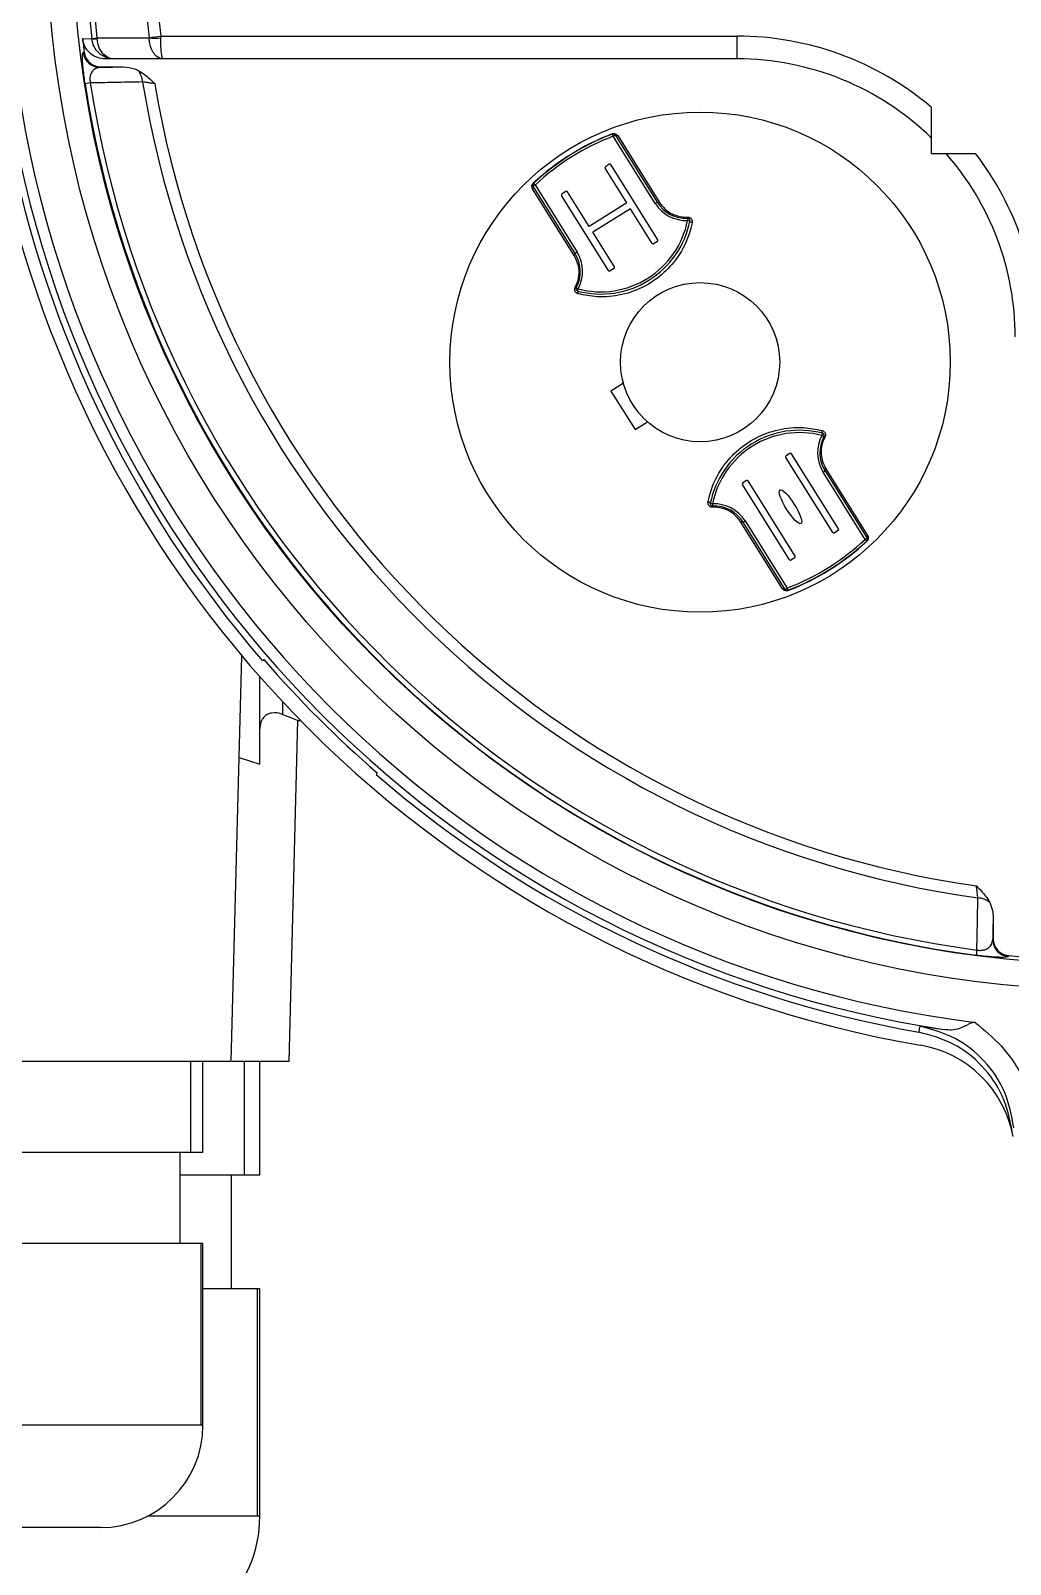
# Model space of a CAD drawing. Header units: millimetres. Extents: x 6533 to 7793, y 6972 to 7863.
# Drawn here: x 6896.3 to 6982.5, y 7107.1 to 7242.1 of the extents above; entities that cross this region are included whole.
import ezdxf

# ---------------------------------------------------------------- set-up
doc = ezdxf.new("R2010")
doc.units = ezdxf.units.MM

msp = doc.modelspace()

# ---------------------------------------------------------------- linework, layer by layer
at = {"color": 7, "linetype": 'Continuous', "lineweight": 25}
for p, q in [((6900.88, 7241.36), (6901.685, 7241.358)), ((6901.683, 7241.376), (6902.145, 7241.427)), ((6901.685, 7241.358), (6901.683, 7241.376)), ((6902.145, 7241.427), (6902.151, 7241.358)), ((6906.728, 7241.46), (6907.753, 7241.579)), ((6906.731, 7241.419), (6906.728, 7241.46)), ((6907.753, 7241.579), (6958.445, 7241.579)), ((6907.753, 7241.579), (6907.756, 7241.419)), ((6958.445, 7239.579), (6958.445, 7241.579)), ((6903.659, 7239.579), (6902.871, 7239.579)), ((6907.954, 7239.579), (6903.659, 7239.579)), ((6958.445, 7239.579), (6907.954, 7239.579)), ((6902.507, 7238.869), (6904.451, 7238.869)), ((6901.562, 7237.463), (6901.102, 7237.392)), ((6975.526, 7235.328), (6975.526, 7231.242)), ((6947.477, 7232.963), (6947.468, 7232.986)), ((6947.548, 7232.777), (6947.477, 7232.963)), ((6947.548, 7232.777), (6947.718, 7232.883)), ((6951.245, 7226.861), (6947.548, 7232.777)), ((6947.718, 7232.883), (6951.415, 7226.967)), ((6947.947, 7232.826), (6951.613, 7226.958)), ((6975.526, 7231.242), (6979.427, 7231.242)), ((6948.741, 7226.905), (6946.833, 7229.958)), ((6947.204, 7230.308), (6946.865, 7230.096)), ((6951.476, 7223.661), (6947.342, 7230.276)), ((6944.127, 7222.28), (6940.46, 7228.148)), ((6940.679, 7228.484), (6940.51, 7228.378)), ((6944.206, 7222.462), (6940.51, 7228.378)), ((6940.543, 7228.631), (6940.526, 7228.648)), ((6940.679, 7228.484), (6940.543, 7228.631)), ((6940.679, 7228.484), (6944.376, 7222.568)), ((6947.15, 7220.959), (6943.017, 7227.573)), ((6943.388, 7227.923), (6943.049, 7227.711)), ((6945.434, 7224.838), (6943.526, 7227.891)), ((6948.741, 7226.905), (6945.434, 7224.838)), ((6951.415, 7226.967), (6951.245, 7226.861)), ((6949.059, 7226.396), (6945.752, 7224.329)), ((6950.967, 7223.343), (6949.059, 7226.396)), ((6954.091, 7225.559), (6954.1, 7225.36)), ((6947.659, 7221.276), (6945.752, 7224.329)), ((6954.296, 7225.32), (6954.1, 7225.36)), ((6951.444, 7223.523), (6951.104, 7223.311)), ((6944.376, 7222.568), (6944.206, 7222.462)), ((6947.627, 7221.139), (6947.288, 7220.927)), ((6944.298, 7219.44), (6944.473, 7219.344)), ((6944.423, 7219.151), (6944.473, 7219.344)), ((6948.446, 7211.038), (6947.351, 7210.353)), ((6947.351, 7210.353), (6949.471, 7206.961)), ((6949.471, 7206.961), (6950.566, 7207.646)), ((6965.917, 7206.449), (6965.968, 7206.642)), ((6965.917, 7206.449), (6966.093, 7206.353)), ((6966.864, 7197.902), (6962.731, 7204.516)), ((6963.102, 7204.866), (6962.763, 7204.654)), ((6967.373, 7198.22), (6963.24, 7204.834)), ((6959.286, 7202.482), (6958.946, 7202.27)), ((6966.014, 7203.225), (6966.184, 7203.331)), ((6969.711, 7197.309), (6966.014, 7203.225)), ((6966.184, 7203.331), (6969.881, 7197.415)), ((6966.263, 7203.513), (6969.93, 7197.645)), ((6963.048, 7195.517), (6958.915, 7202.132)), ((6963.557, 7195.835), (6959.424, 7202.45)), ((6956.29, 7200.433), (6956.094, 7200.473)), ((6956.29, 7200.433), (6956.299, 7200.234)), ((6962.443, 7192.967), (6958.777, 7198.835)), ((6958.976, 7198.826), (6959.145, 7198.932)), ((6962.672, 7192.91), (6958.976, 7198.826)), ((6959.145, 7198.932), (6962.842, 7193.016)), ((6967.341, 7198.082), (6967.002, 7197.87)), ((6969.881, 7197.415), (6969.711, 7197.309)), ((6969.847, 7197.162), (6969.711, 7197.309)), ((6969.864, 7197.145), (6969.847, 7197.162)), ((6963.525, 7195.697), (6963.186, 7195.485)), ((6962.672, 7192.91), (6962.842, 7193.016)), ((6962.914, 7192.83), (6962.842, 7193.016)), ((6962.922, 7192.807), (6962.914, 7192.83)), ((6913.961, 7151.369), (6914.896, 7187.053)), ((6916.832, 7186.726), (6916.72, 7186.615)), ((6916.469, 7177.534), (6916.469, 7185.225)), ((6918.469, 7183.024), (6918.469, 7181.913)), ((6919.039, 7151.369), (6919.824, 7181.379)), ((6919.798, 7181.369), (6920.055, 7181.369)), ((6914.662, 7178.119), (6916.469, 7177.534)), ((6926.715, 7176.62), (6926.827, 7176.731)), ((6980.969, 7164.053), (6980.969, 7162.183)), ((6979.541, 7161.179), (6979.48, 7160.717)), ((6974.561, 7154.466), (6976.656, 7154.174)), ((6910.396, 7151.369), (6892.543, 7151.369)), ((6910.396, 7151.369), (6910.381, 7151.369)), ((6910.396, 7143.369), (6910.396, 7151.369)), ((6911.469, 7151.369), (6910.396, 7151.369)), ((6913.961, 7151.369), (6911.469, 7151.369)), ((6911.469, 7143.369), (6911.469, 7151.369)), ((6915.128, 7151.369), (6914.034, 7151.369)), ((6915.128, 7141.369), (6915.128, 7151.369)), ((6916.469, 7151.369), (6915.128, 7151.369)), ((6919.039, 7151.369), (6916.469, 7151.369)), ((6916.469, 7141.369), (6916.469, 7151.369)), ((6910.396, 7143.369), (6892.543, 7143.369)), ((6909.469, 7135.369), (6909.469, 7143.369)), ((6911.469, 7143.369), (6910.396, 7143.369)), ((6915.128, 7141.369), (6909.469, 7141.369)), ((6913.969, 7131.369), (6913.969, 7141.369)), ((6916.469, 7141.369), (6915.128, 7141.369)), ((6911.305, 7135.369), (6891.633, 7135.369)), ((6911.305, 7119.369), (6911.305, 7135.369)), ((6911.469, 7135.369), (6911.305, 7135.369)), ((6911.469, 7119.369), (6911.469, 7135.369)), ((6916.265, 7131.369), (6911.469, 7131.369)), ((6916.265, 7111.369), (6916.265, 7131.369)), ((6916.469, 7131.369), (6916.265, 7131.369)), ((6916.469, 7111.369), (6916.469, 7131.369)), ((6901.469, 7119.369), (6891.633, 7119.369)), ((6911.305, 7119.369), (6901.469, 7119.369)), ((6911.469, 7119.369), (6911.305, 7119.369)), ((6916.265, 7111.369), (6906.592, 7111.369)), ((6916.469, 7111.369), (6916.265, 7111.369)), ((6902.469, 7110.369), (6891.469, 7110.369))]:
    msp.add_line(p, q, dxfattribs=at)
at = {"color": 7, "linetype": 'Continuous', "lineweight": 25, "flags": 128}
for points in [[(6902.145, 7241.427), (6905.056, 7241.422), (6906.731, 7241.419)], [(6900.924, 7240.151), (6900.976, 7240.17), (6901.018, 7240.184)], [(6902.41, 7238.836), (6903.553, 7238.854), (6904.451, 7238.869)], [(6902.507, 7238.869), (6902.453, 7238.85), (6902.41, 7238.836)], [(6951.613, 7226.958), (6951.582, 7226.945), (6951.551, 7226.935), (6951.521, 7226.93), (6951.493, 7226.929), (6951.467, 7226.932), (6951.445, 7226.94), (6951.428, 7226.952), (6951.415, 7226.967)], [(6954.498, 7225.181), (6954.456, 7225.189), (6954.416, 7225.201), (6954.38, 7225.216), (6954.348, 7225.235), (6954.323, 7225.256), (6954.306, 7225.277), (6954.296, 7225.299), (6954.296, 7225.32)], [(6944.206, 7222.462), (6944.214, 7222.444), (6944.217, 7222.423), (6944.214, 7222.4), (6944.206, 7222.376), (6944.192, 7222.351), (6944.175, 7222.326), (6944.152, 7222.302), (6944.127, 7222.28)], [(6944.46, 7218.908), (6944.471, 7218.949), (6944.477, 7218.99), (6944.479, 7219.03), (6944.477, 7219.067), (6944.469, 7219.098), (6944.457, 7219.123), (6944.441, 7219.141), (6944.423, 7219.151)], [(6965.968, 7206.642), (6965.949, 7206.652), (6965.933, 7206.67), (6965.921, 7206.695), (6965.914, 7206.726), (6965.911, 7206.763), (6965.913, 7206.803), (6965.919, 7206.844), (6965.931, 7206.885)], [(6966.184, 7203.331), (6966.176, 7203.349), (6966.174, 7203.37), (6966.176, 7203.393), (6966.184, 7203.417), (6966.198, 7203.442), (6966.216, 7203.467), (6966.238, 7203.491), (6966.263, 7203.513)], [(6956.094, 7200.473), (6956.094, 7200.494), (6956.085, 7200.516), (6956.067, 7200.537), (6956.042, 7200.558), (6956.01, 7200.576), (6955.974, 7200.592), (6955.934, 7200.604), (6955.892, 7200.612)], [(6958.777, 7198.835), (6958.808, 7198.848), (6958.839, 7198.858), (6958.869, 7198.863), (6958.897, 7198.864), (6958.923, 7198.861), (6958.945, 7198.853), (6958.963, 7198.841), (6958.976, 7198.826)], [(6979.541, 7161.179), (6979.586, 7163.747), (6979.622, 7165.765)], [(6980.969, 7164.053), (6980.951, 7162.953), (6980.937, 7162.088)], [(6980.937, 7162.088), (6980.955, 7162.141), (6980.969, 7162.183)], [(6982.318, 7160.689), (6982.3, 7160.638), (6982.286, 7160.598)]]:
    msp.add_lwpolyline(points, dxfattribs=at)
at = {"color": 7, "linetype": 'Continuous', "lineweight": 25}
for centre, radius in [((6991.469, 7251.369), 93.74), ((6991.469, 7251.369), 91.48), ((6955.195, 7212.896), 22), ((6955.195, 7212.896), 7)]:
    msp.add_circle(centre, radius, dxfattribs=at)
for centre, radius, start, end in [((6991.469, 7251.369), 90.341, 353.64897, 186.35103), ((6991.469, 7251.369), 89.875, 353.64897, 186.35103), ((6991.469, 7251.369), 85.319, 353.33017, 186.66983), ((6991.469, 7251.369), 84.287, 353.33017, 186.66983), ((6991.469, 7251.369), 91.14, 186.30494, 187.04926), ((6901.918, 7243.184), 1.841, 262.72931, 277.27069), ((6907.244, 7255.742), 14.333, 267.94984, 272.05016), ((6958.445, 7215.116), 26.464, 49.79823, 90), ((6991.469, 7251.369), 97.319, 187.12436, 262.87564), ((6902.412, 7240.336), 1.5, 187.07071, 269.91274), ((6958.445, 7215.116), 24.464, 45.7131, 90), ((6904.402, 7237.443), 1.764, 3.33539, 39.69868), ((6991.469, 7251.369), 98.317, 188.66592, 261.33409), ((6991.469, 7251.369), 91.441, 188.79238, 262.46584), ((6991.469, 7251.369), 90.976, 188.79238, 262.46584), ((6991.469, 7251.369), 86.42, 189.2043, 262.12076), ((6991.469, 7251.369), 85.387, 189.41913, 261.9387), ((6991.469, 7251.369), 100, 189.72326, 260.27674), ((6991.469, 7251.369), 98.897, 189.91459, 220.90189), ((6955.195, 7212.896), 21.524, 111.039, 132.961), ((6955.195, 7212.896), 21.5, 111.039, 132.961), ((6955.195, 7212.896), 21.3, 111.039, 132.961), ((6947.548, 7232.777), 0.2, 32, 111.039), ((6947.866, 7232.988), 0.182, 215.62254, 296.53626), ((6958.445, 7215.116), 24.464, 0, 41.23805), ((6958.445, 7215.116), 26.464, 0, 37.54402), ((6946.918, 7230.011), 0.1, 122, 212), ((6947.257, 7230.223), 0.1, 32, 122), ((6940.35, 7228.292), 0.182, 307.46374, 28.37746), ((6940.679, 7228.484), 0.2, 132.961, 212), ((6943.102, 7227.626), 0.1, 122, 212), ((6943.441, 7227.838), 0.1, 32, 122), ((6953.959, 7228.557), 3.2, 212, 272.53097), ((6953.959, 7228.557), 3, 212, 272.53097), ((6953.404, 7225.609), 0.689, 355.91037, 3.87572), ((6954.1, 7225.36), 0.2, 348.6906, 92.53097), ((6946.451, 7226.889), 8, 255.3094, 348.6906), ((6946.451, 7226.889), 7.8, 255.3094, 348.6906), ((6951.051, 7223.396), 0.1, 212, 302), ((6951.391, 7223.608), 0.1, 302, 32), ((6941.662, 7220.873), 3, 331.46903, 32), ((6941.662, 7220.873), 3.2, 331.46903, 32), ((6947.235, 7221.012), 0.1, 212, 302), ((6947.575, 7221.223), 0.1, 302, 32), ((6944.555, 7220.079), 0.689, 240.12428, 248.08963), ((6944.473, 7219.344), 0.2, 151.46903, 255.3094), ((6963.939, 7198.904), 8, 75.3094, 168.6906), ((6963.939, 7198.904), 7.8, 75.3094, 168.6906), ((6965.917, 7206.449), 0.2, 331.46903, 75.3094), ((6968.728, 7204.92), 3.2, 151.46903, 212), ((6968.728, 7204.92), 3, 151.46903, 212), ((6965.836, 7205.714), 0.689, 60.12428, 68.08963), ((6962.816, 7204.569), 0.1, 122, 212), ((6963.155, 7204.781), 0.1, 32, 122), ((6959.339, 7202.397), 0.1, 32, 122), ((6958.999, 7202.185), 0.1, 122, 212), ((6956.29, 7200.433), 0.2, 168.6906, 272.53097), ((6956.432, 7197.236), 3.2, 32, 92.53097), ((6956.986, 7200.184), 0.689, 175.91037, 183.87572), ((6956.432, 7197.236), 3, 32, 92.53097), ((6955.195, 7212.896), 21.3, 291.039, 312.961), ((6955.195, 7212.896), 21.5, 291.039, 312.961), ((6955.195, 7212.896), 21.524, 291.039, 312.961), ((6966.949, 7197.955), 0.1, 212, 302), ((6967.288, 7198.167), 0.1, 302, 32), ((6969.711, 7197.309), 0.2, 312.961, 32), ((6970.04, 7197.501), 0.182, 127.46374, 208.37746), ((6963.472, 7195.782), 0.1, 302, 32), ((6963.133, 7195.57), 0.1, 212, 302), ((6962.525, 7192.805), 0.182, 35.62254, 116.53626), ((6962.842, 7193.016), 0.2, 212, 291.039), ((6991.469, 7251.369), 98.739, 220.89535, 229.10465), ((6991.469, 7251.369), 98.897, 229.09811, 260.08541), ((6979.539, 7163.996), 1.772, 50.36479, 87.29394), ((6982.437, 7162.091), 1.5, 180.08872, 264.21159), ((6991.469, 7251.369), 91.14, 264.23712, 265.7792), ((6972.891, 7142.949), 10, 10.43035, 80.27674), ((6902.469, 7119.369), 9, 270, 0), ((6905.219, 7111.369), 11.25, 270, 0)]:
    msp.add_arc(centre, radius, start, end, dxfattribs=at)
msp.add_ellipse((6963.144, 7200.176), major_axis=(0.927, -1.484), ratio=0.2285714, dxfattribs=at)
for points, knots in [([(6902.871, 7239.579), (6902.646, 7239.602), (6902.195, 7239.646), (6901.594, 7239.991), (6901.14, 7240.5), (6900.934, 7240.993), (6900.891, 7241.287), (6900.88, 7241.36)], [0, 0, 0, 0, 0.2312464, 0.4624979, 0.6936037, 0.9244044, 1, 1, 1, 1]), ([(6903.659, 7239.579), (6903.656, 7239.579), (6903.413, 7239.58), (6902.926, 7239.672), (6902.306, 7240.059), (6901.842, 7240.642), (6901.738, 7241.118), (6901.685, 7241.358)], [0, 0, 0, 0, 0.0033242, 0.2530387, 0.5034572, 0.7495242, 1, 1, 1, 1]), ([(6903.659, 7239.579), (6903.657, 7239.579), (6903.471, 7239.58), (6903.099, 7239.672), (6902.625, 7240.059), (6902.271, 7240.642), (6902.191, 7241.118), (6902.151, 7241.358)], [0, 0, 0, 0, 0.0033242, 0.2530387, 0.5034573, 0.7495242, 1, 1, 1, 1]), ([(6907.954, 7239.579), (6907.952, 7239.579), (6907.871, 7239.58), (6907.653, 7239.616), (6907.323, 7239.821), (6907.016, 7240.24), (6906.799, 7240.787), (6906.754, 7241.207), (6906.731, 7241.419)], [0, 0, 0, 0, 0.0032553, 0.1340038, 0.359171, 0.5735793, 0.7849237, 1, 1, 1, 1]), ([(6907.954, 7239.579), (6907.954, 7239.579), (6907.941, 7239.58), (6907.905, 7239.616), (6907.852, 7239.821), (6907.802, 7240.24), (6907.767, 7240.787), (6907.76, 7241.207), (6907.756, 7241.419)], [0, 0, 0, 0, 0.0032553, 0.1340038, 0.359171, 0.5735792, 0.7849237, 1, 1, 1, 1]), ([(6901.102, 7237.392), (6901.072, 7237.602), (6901.008, 7238.035), (6900.941, 7238.616), (6900.895, 7239.121), (6900.865, 7239.626), (6900.866, 7240.051), (6900.904, 7240.117), (6900.924, 7240.151)], [0, 0, 0, 0, 0.12078738, 0.24907618, 0.37314009, 0.50137557, 0.74047216, 1, 1, 1, 1]), ([(6901.018, 7240.184), (6901.054, 7240.019), (6901.1, 7239.807), (6901.289, 7239.473), (6901.546, 7239.182), (6901.996, 7238.92), (6902.336, 7238.886), (6902.507, 7238.869)], [0, 0, 0, 0, 0.2326691, 0.2977546, 0.5306269, 0.7634909, 1, 1, 1, 1]), ([(6902.41, 7238.836), (6902.172, 7238.79), (6901.881, 7238.733), (6901.627, 7238.333), (6901.544, 7238.098), (6901.516, 7237.848), (6901.53, 7237.628), (6901.551, 7237.518), (6901.562, 7237.463)], [0, 0, 0, 0, 0.5640254, 0.6909809, 0.80558, 0.9055196, 0.9523567, 1, 1, 1, 1]), ([(6904.451, 7238.869), (6904.8, 7238.842), (6905.255, 7238.807), (6905.663, 7238.615), (6905.759, 7238.57)], [0, 0, 0, 0, 0.7661428, 1, 1, 1, 1]), ([(6905.759, 7238.57), (6905.955, 7238.453), (6906.323, 7238.234), (6906.798, 7237.82), (6907.087, 7237.54), (6907.232, 7237.397), (6907.233, 7237.395)], [0, 0, 0, 0, 0.3607889, 0.6774436, 0.9958558, 1, 1, 1, 1]), ([(6906.162, 7237.546), (6905.304, 7237.53), (6903.77, 7237.503), (6902.237, 7237.475), (6901.562, 7237.463)], [0, 0, 0, 0, 0.56, 1, 1, 1, 1]), ([(6907.233, 7237.395), (6907.121, 7237.412), (6906.905, 7237.445), (6906.528, 7237.498), (6906.303, 7237.528), (6906.162, 7237.546)], [0, 0, 0, 0, 0.2900635, 0.5536035, 1, 1, 1, 1]), ([(6947.468, 7232.986), (6947.49, 7232.993), (6947.539, 7233.009), (6947.627, 7233.015), (6947.745, 7232.997), (6947.863, 7232.934), (6947.918, 7232.863), (6947.947, 7232.826)], [0, 0, 0, 0, 0.0853698, 0.1907986, 0.3564235, 0.6664713, 1, 1, 1, 1]), ([(6940.46, 7228.148), (6940.431, 7228.211), (6940.387, 7228.307), (6940.408, 7228.463), (6940.451, 7228.557), (6940.489, 7228.612), (6940.518, 7228.64), (6940.526, 7228.648)], [0, 0, 0, 0, 0.4935098, 0.7465115, 0.851032, 0.9564885, 1, 1, 1, 1]), ([(6951.613, 7226.958), (6951.807, 7226.704), (6952.158, 7226.244), (6952.976, 7225.788), (6953.648, 7225.646), (6954.023, 7225.654), (6954.091, 7225.655)], [0, 0, 0, 0, 0.35692605, 0.64558806, 0.93595733, 1, 1, 1, 1]), ([(6954.091, 7225.655), (6954.132, 7225.653), (6954.213, 7225.65), (6954.323, 7225.599), (6954.417, 7225.519), (6954.485, 7225.407), (6954.512, 7225.288), (6954.502, 7225.211), (6954.498, 7225.181)], [0, 0, 0, 0, 0.1540842, 0.3077863, 0.4712038, 0.6571656, 0.8674974, 1, 1, 1, 1]), ([(6954.498, 7225.181), (6954.459, 7225.007), (6954.252, 7224.071), (6953.602, 7222.576), (6952.202, 7220.83), (6950.449, 7219.529), (6948.305, 7218.739), (6946.229, 7218.554), (6945.012, 7218.798), (6944.46, 7218.908)], [0, 0, 0, 0, 0.04393713, 0.23629304, 0.37282189, 0.53572822, 0.69861004, 0.86320068, 1, 1, 1, 1]), ([(6944.212, 7219.482), (6944.243, 7219.542), (6944.415, 7219.876), (6944.581, 7220.542), (6944.53, 7221.478), (6944.27, 7221.994), (6944.127, 7222.28)], [0, 0, 0, 0, 0.06404267, 0.35441194, 0.64307395, 1, 1, 1, 1]), ([(6944.46, 7218.908), (6944.405, 7218.93), (6944.302, 7218.972), (6944.2, 7219.103), (6944.158, 7219.245), (6944.166, 7219.378), (6944.197, 7219.449), (6944.212, 7219.482)], [0, 0, 0, 0, 0.257956, 0.4849143, 0.7035846, 0.8642778, 1, 1, 1, 1]), ([(6955.892, 7200.612), (6955.931, 7200.786), (6956.138, 7201.722), (6956.788, 7203.217), (6958.189, 7204.963), (6959.942, 7206.264), (6962.085, 7207.054), (6964.162, 7207.239), (6965.378, 7206.995), (6965.931, 7206.885)], [0, 0, 0, 0, 0.0439371, 0.236293, 0.3728219, 0.5357282, 0.69861, 0.8632007, 1, 1, 1, 1]), ([(6965.931, 7206.885), (6965.985, 7206.863), (6966.088, 7206.821), (6966.19, 7206.69), (6966.232, 7206.548), (6966.225, 7206.415), (6966.193, 7206.344), (6966.179, 7206.311)], [0, 0, 0, 0, 0.257956, 0.4849143, 0.7035846, 0.8642778, 1, 1, 1, 1]), ([(6966.179, 7206.311), (6966.148, 7206.251), (6965.976, 7205.917), (6965.809, 7205.251), (6965.861, 7204.315), (6966.12, 7203.799), (6966.263, 7203.513)], [0, 0, 0, 0, 0.0640427, 0.3544119, 0.6430739, 1, 1, 1, 1]), ([(6956.299, 7200.138), (6956.258, 7200.14), (6956.177, 7200.143), (6956.067, 7200.194), (6955.974, 7200.273), (6955.906, 7200.386), (6955.878, 7200.505), (6955.888, 7200.582), (6955.892, 7200.612)], [0, 0, 0, 0, 0.1540842, 0.3077863, 0.4712038, 0.6571656, 0.8674974, 1, 1, 1, 1]), ([(6958.777, 7198.835), (6958.583, 7199.089), (6958.232, 7199.549), (6957.414, 7200.005), (6956.742, 7200.147), (6956.367, 7200.139), (6956.299, 7200.138)], [0, 0, 0, 0, 0.3569261, 0.6455881, 0.9359573, 1, 1, 1, 1]), ([(6969.93, 7197.645), (6969.959, 7197.582), (6970.004, 7197.486), (6969.982, 7197.33), (6969.939, 7197.236), (6969.901, 7197.181), (6969.872, 7197.153), (6969.864, 7197.145)], [0, 0, 0, 0, 0.4935098, 0.7465115, 0.851032, 0.9564885, 1, 1, 1, 1]), ([(6962.922, 7192.807), (6962.9, 7192.8), (6962.851, 7192.784), (6962.763, 7192.778), (6962.646, 7192.796), (6962.527, 7192.859), (6962.472, 7192.93), (6962.443, 7192.967)], [0, 0, 0, 0, 0.0853698, 0.1907986, 0.3564235, 0.6664713, 1, 1, 1, 1]), ([(6918.469, 7181.913), (6918.166, 7182.006), (6917.775, 7182.127), (6917.14, 7181.933), (6916.812, 7181.697), (6916.59, 7181.302), (6916.488, 7180.981), (6916.475, 7180.735), (6916.469, 7180.615)], [0, 0, 0, 0, 0.4821275, 0.6208902, 0.808203, 0.87267, 0.937666, 1, 1, 1, 1]), ([(6918.469, 7181.913), (6918.808, 7181.778), (6919.532, 7181.491), (6919.928, 7181.327), (6919.807, 7181.376), (6919.798, 7181.38)], [0, 0, 0, 0, 0.4496678, 0.9613668, 1, 1, 1, 1]), ([(6979.622, 7165.765), (6979.607, 7165.906), (6979.583, 7166.128), (6979.538, 7166.502), (6979.51, 7166.715), (6979.495, 7166.826)], [0, 0, 0, 0, 0.4491912, 0.7120483, 1, 1, 1, 1]), ([(6979.495, 7166.826), (6979.497, 7166.824), (6979.64, 7166.68), (6979.921, 7166.391), (6980.335, 7165.919), (6980.553, 7165.554), (6980.669, 7165.36)], [0, 0, 0, 0, 0.004146, 0.3235798, 0.6412421, 1, 1, 1, 1]), ([(6980.669, 7165.36), (6980.767, 7165.124), (6980.941, 7164.704), (6980.961, 7164.251), (6980.969, 7164.053)], [0, 0, 0, 0, 0.561758, 1, 1, 1, 1]), ([(6979.541, 7161.179), (6979.597, 7161.169), (6979.71, 7161.151), (6979.933, 7161.145), (6980.186, 7161.183), (6980.424, 7161.275), (6980.83, 7161.546), (6980.889, 7161.845), (6980.937, 7162.088)], [0, 0, 0, 0, 0.04721114, 0.09386707, 0.19401871, 0.30916913, 0.43667631, 1, 1, 1, 1]), ([(6980.969, 7162.183), (6980.986, 7162.014), (6981.019, 7161.676), (6981.278, 7161.226), (6981.659, 7160.886), (6982.033, 7160.729), (6982.258, 7160.698), (6982.318, 7160.689)], [0, 0, 0, 0, 0.2297532, 0.4595156, 0.6890466, 0.9182809, 1, 1, 1, 1]), ([(6982.286, 7160.598), (6982.251, 7160.577), (6982.184, 7160.537), (6981.745, 7160.527), (6981.238, 7160.545), (6980.736, 7160.58), (6980.144, 7160.634), (6979.699, 7160.69), (6979.48, 7160.717)], [0, 0, 0, 0, 0.2593388, 0.499082, 0.6285063, 0.7489, 0.8765068, 1, 1, 1, 1]), ([(6974.441, 7153.949), (6974.463, 7154.046), (6974.501, 7154.219), (6974.542, 7154.391), (6974.561, 7154.466)], [0, 0, 0, 0, 0.56, 1, 1, 1, 1]), ([(6982.644, 7145.299), (6982.417, 7146.344), (6981.965, 7148.433), (6980.086, 7151.081), (6977.542, 7153.102), (6975.476, 7153.667), (6974.441, 7153.949)], [0, 0, 0, 0, 0.25006523, 0.49944561, 0.74938637, 1, 1, 1, 1]), ([(6982.793, 7145.549), (6982.588, 7146.622), (6982.178, 7148.768), (6980.301, 7151.509), (6977.719, 7153.598), (6975.613, 7154.177), (6974.561, 7154.466)], [0, 0, 0, 0, 0.2500471, 0.50006, 0.7503071, 1, 1, 1, 1]), ([(6979.4, 7154.802), (6979.272, 7154.795), (6979.079, 7154.785), (6978.893, 7154.701), (6978.562, 7154.511), (6978.053, 7154.247), (6977.338, 7154.11), (6976.876, 7154.153), (6976.657, 7154.174)], [0, 0, 0, 0, 0.12425741, 0.18697193, 0.19771051, 0.50212623, 0.76426665, 1, 1, 1, 1]), ([(6979.4, 7154.802), (6980.186, 7154.147), (6981.75, 7152.846), (6983.39, 7150.512), (6984.419, 7148.103), (6984.662, 7146.527), (6984.784, 7145.737)], [0, 0, 0, 0, 0.2818719, 0.5606521, 0.7796601, 1, 1, 1, 1])]:
    msp.add_open_spline(points, degree=3, knots=knots, dxfattribs=at)

doc.saveas('drawing.dxf')
